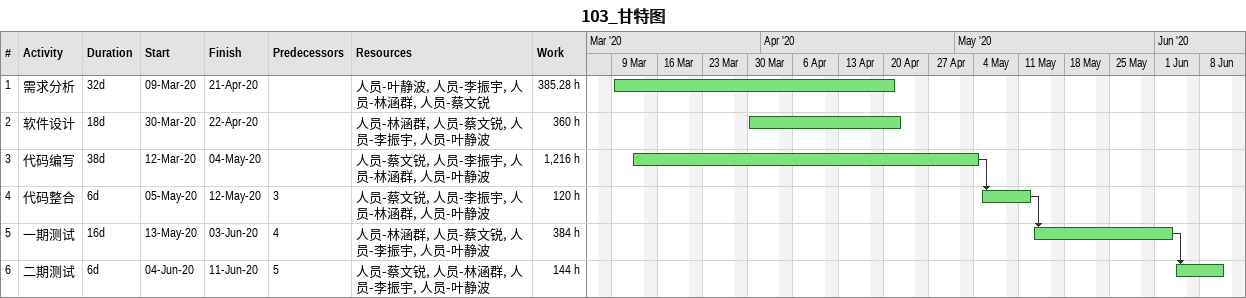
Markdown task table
103_甘特图

| ID | Task | Duration | Start | Finish | Predecessors | Resources | Work (h) |
|---|---|---|---|---|---|---|---|
| 1 | 需求分析 | 32d | 2020-03-09 | 2020-04-21 |  | 人员-叶静波, 人员-李振宇, 人员-林涵群, 人员-蔡文锐 | 385.28 |
| 2 | 软件设计 | 18d | 2020-03-30 | 2020-04-22 |  | 人员-林涵群, 人员-蔡文锐, 人员-李振宇, 人员-叶静波 | 360 |
| 3 | 代码编写 | 38d | 2020-03-12 | 2020-05-04 |  | 人员-蔡文锐, 人员-李振宇, 人员-林涵群, 人员-叶静波 | 1216 |
| 4 | 代码整合 | 6d | 2020-05-05 | 2020-05-12 | 3 | 人员-蔡文锐, 人员-李振宇, 人员-林涵群, 人员-叶静波 | 120 |
| 5 | 一期测试 | 16d | 2020-05-13 | 2020-06-03 | 4 | 人员-林涵群, 人员-蔡文锐, 人员-李振宇, 人员-叶静波 | 384 |
| 6 | 二期测试 | 6d | 2020-06-04 | 2020-06-11 | 5 | 人员-蔡文锐, 人员-林涵群, 人员-李振宇, 人员-叶静波 | 144 |
